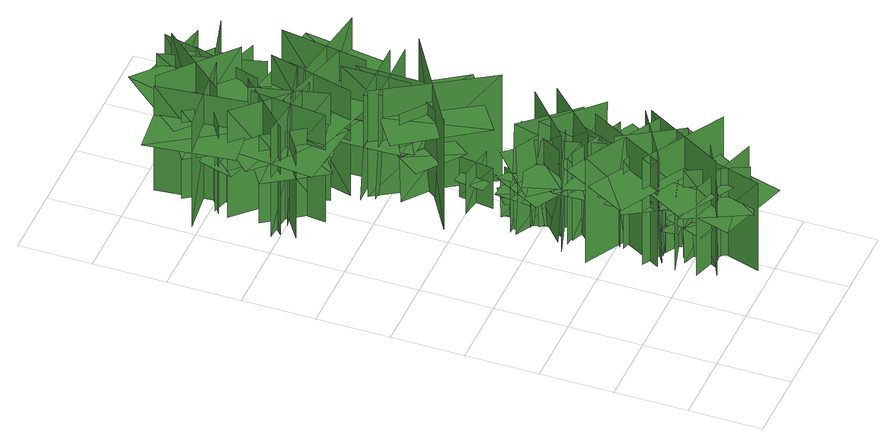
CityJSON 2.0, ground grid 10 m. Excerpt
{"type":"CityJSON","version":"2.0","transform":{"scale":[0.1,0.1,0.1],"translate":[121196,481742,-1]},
"CityObjects":{
"tree1":{"type":"SolitaryVegetationObject","geometry":[{"type":"MultiSurface","lod":"1","boundaries":[[[0,1,2]],[[0,2,3]],[[4,5,6]],[[4,6,7]],[[8,9,10]],[[8,10,11]],[[8,12,13]],[[8,13,9]]]}]},
"tree2":{"type":"SolitaryVegetationObject","geometry":[{"type":"MultiSurface","lod":"1","boundaries":[[[14,15,16]],[[14,16,17]],[[18,19,20]],[[18,20,21]],[[22,23,24]],[[22,24,25]],[[22,23,26]],[[22,26,27]]]}]},
"tree3":{"type":"SolitaryVegetationObject","geometry":[{"type":"MultiSurface","lod":"1","boundaries":[[[28,29,30]],[[28,30,31]],[[32,33,34]],[[32,34,35]],[[36,37,33]],[[36,33,32]],[[38,39,29]],[[38,29,28]],[[28,29,40]],[[28,40,41]],[[28,42,43]],[[28,43,29]]]}]},
"tree4":{"type":"SolitaryVegetationObject","geometry":[{"type":"MultiSurface","lod":"1","boundaries":[[[44,45,46]],[[44,46,47]],[[48,49,50]],[[48,50,51]],[[52,53,49]],[[52,49,48]],[[54,55,45]],[[54,45,44]],[[44,45,56]],[[44,56,57]],[[44,58,59]],[[44,59,45]]]}]},
"tree5":{"type":"SolitaryVegetationObject","geometry":[{"type":"MultiSurface","lod":"1","boundaries":[[[60,61,62]],[[60,62,63]],[[64,65,66]],[[64,66,67]],[[68,69,70]],[[68,70,71]],[[68,71,72]],[[68,72,73]]]}]},
"tree6":{"type":"SolitaryVegetationObject","geometry":[{"type":"MultiSurface","lod":"1","boundaries":[[[74,75,76]],[[74,76,77]],[[78,79,80]],[[78,80,81]],[[82,83,84]],[[82,84,85]],[[82,86,87]],[[82,87,83]]]}]},
"tree7":{"type":"SolitaryVegetationObject","geometry":[{"type":"MultiSurface","lod":"1","boundaries":[[[88,89,90]],[[88,90,91]],[[92,93,94]],[[92,94,95]],[[96,97,98]],[[96,98,99]],[[96,99,100]],[[96,100,101]]]}]},
"tree8":{"type":"SolitaryVegetationObject","geometry":[{"type":"MultiSurface","lod":"1","boundaries":[[[102,103,104]],[[102,104,105]],[[106,107,108]],[[106,108,109]],[[110,111,112]],[[110,112,113]],[[110,111,114]],[[110,114,115]]]}]},
"tree9":{"type":"SolitaryVegetationObject","geometry":[{"type":"MultiSurface","lod":"1","boundaries":[[[116,117,118]],[[116,118,119]],[[120,121,122]],[[120,122,123]],[[124,125,121]],[[124,121,120]],[[126,127,117]],[[126,117,116]],[[116,117,128]],[[116,128,129]],[[116,130,131]],[[116,131,117]]]}]},
"tree10":{"type":"SolitaryVegetationObject","geometry":[{"type":"MultiSurface","lod":"1","boundaries":[[[132,133,134]],[[132,134,135]],[[136,137,138]],[[136,138,139]],[[140,141,142]],[[140,142,143]],[[140,144,145]],[[140,145,141]]]}]},
"tree11":{"type":"SolitaryVegetationObject","geometry":[{"type":"MultiSurface","lod":"1","boundaries":[[[146,147,148]],[[146,148,149]],[[150,151,152]],[[150,152,153]],[[154,155,156]],[[154,156,157]],[[154,158,159]],[[154,159,155]]]}]},
"tree12":{"type":"SolitaryVegetationObject","geometry":[{"type":"MultiSurface","lod":"1","boundaries":[[[160,161,162]],[[160,162,163]],[[164,165,166]],[[164,166,167]],[[168,169,170]],[[168,170,171]],[[168,171,172]],[[168,172,173]]]}]},
"tree13":{"type":"SolitaryVegetationObject","geometry":[{"type":"MultiSurface","lod":"1","boundaries":[[[174,175,176]],[[174,176,177]],[[178,179,180]],[[178,180,181]],[[182,183,184]],[[182,184,185]],[[182,185,186]],[[182,186,187]]]}]},
"tree14":{"type":"SolitaryVegetationObject","geometry":[{"type":"MultiSurface","lod":"1","boundaries":[[[188,189,190]],[[188,190,191]],[[192,193,194]],[[192,194,195]],[[196,197,198]],[[196,198,199]],[[196,200,201]],[[196,201,197]]]}]},
"tree15":{"type":"SolitaryVegetationObject","geometry":[{"type":"MultiSurface","lod":"1","boundaries":[[[202,203,204]],[[202,204,205]],[[206,207,208]],[[206,208,209]],[[210,211,212]],[[210,212,213]],[[210,214,215]],[[210,215,211]]]}]},
"tree16":{"type":"SolitaryVegetationObject","geometry":[{"type":"MultiSurface","lod":"1","boundaries":[[[216,217,218]],[[216,218,219]],[[220,221,222]],[[220,222,223]],[[224,225,226]],[[224,226,227]],[[224,227,228]],[[224,228,229]]]}]},
"tree17":{"type":"SolitaryVegetationObject","geometry":[{"type":"MultiSurface","lod":"1","boundaries":[[[230,231,232]],[[230,232,233]],[[234,235,236]],[[234,236,237]],[[238,239,235]],[[238,235,234]],[[240,241,231]],[[240,231,230]],[[230,231,242]],[[230,242,243]],[[230,244,245]],[[230,245,231]]]}]},
"tree18":{"type":"SolitaryVegetationObject","geometry":[{"type":"MultiSurface","lod":"1","boundaries":[[[246,247,248]],[[246,248,249]],[[250,251,252]],[[250,252,253]],[[254,255,256]],[[254,256,257]],[[254,258,259]],[[254,259,255]]]}]},
"tree19":{"type":"SolitaryVegetationObject","geometry":[{"type":"MultiSurface","lod":"1","boundaries":[[[260,261,262]],[[260,262,263]],[[264,265,266]],[[264,266,267]],[[268,269,270]],[[268,270,271]],[[268,272,273]],[[268,273,269]]]}]},
"tree20":{"type":"SolitaryVegetationObject","geometry":[{"type":"MultiSurface","lod":"1","boundaries":[[[274,275,276]],[[274,276,277]],[[278,279,280]],[[278,280,281]],[[282,283,284]],[[282,284,285]],[[282,285,286]],[[282,286,287]]]}]},
"tree21":{"type":"SolitaryVegetationObject","geometry":[{"type":"MultiSurface","lod":"1","boundaries":[[[288,289,290]],[[288,290,291]],[[292,293,294]],[[292,294,295]],[[296,297,293]],[[296,293,292]],[[298,299,289]],[[298,289,288]],[[288,289,300]],[[288,300,301]],[[288,302,303]],[[288,303,289]]]}]},
"tree22":{"type":"SolitaryVegetationObject","geometry":[{"type":"MultiSurface","lod":"1","boundaries":[[[304,305,306]],[[304,306,307]],[[308,309,310]],[[308,310,311]],[[312,313,314]],[[312,314,315]],[[312,315,316]],[[312,316,317]]]}]},
"tree23":{"type":"SolitaryVegetationObject","geometry":[{"type":"MultiSurface","lod":"1","boundaries":[[[318,319,320]],[[318,320,321]],[[322,323,324]],[[322,324,325]],[[326,327,328]],[[326,328,329]],[[326,330,331]],[[326,331,327]]]}]},
"tree24":{"type":"SolitaryVegetationObject","geometry":[{"type":"MultiSurface","lod":"1","boundaries":[[[332,333,334]],[[332,334,335]],[[336,337,338]],[[336,338,339]],[[340,341,342]],[[340,342,343]],[[340,344,345]],[[340,345,341]]]}]},
"tree25":{"type":"SolitaryVegetationObject","geometry":[{"type":"MultiSurface","lod":"1","boundaries":[[[346,347,348]],[[346,348,349]],[[350,351,352]],[[350,352,353]],[[354,355,356]],[[354,356,357]],[[354,357,358]],[[354,358,359]]]}]},
"tree26":{"type":"SolitaryVegetationObject","geometry":[{"type":"MultiSurface","lod":"1","boundaries":[[[360,361,362]],[[360,362,363]],[[364,365,366]],[[364,366,367]],[[368,369,365]],[[368,365,364]],[[370,371,361]],[[370,361,360]],[[360,361,372]],[[360,372,373]],[[360,374,375]],[[360,375,361]]]}]},
"tree27":{"type":"SolitaryVegetationObject","geometry":[{"type":"MultiSurface","lod":"1","boundaries":[[[376,377,378]],[[376,378,379]],[[380,381,382]],[[380,382,383]],[[384,385,381]],[[384,381,380]],[[386,387,377]],[[386,377,376]],[[376,377,388]],[[376,388,389]],[[376,390,391]],[[376,391,377]]]}]},
"tree28":{"type":"SolitaryVegetationObject","geometry":[{"type":"MultiSurface","lod":"1","boundaries":[[[392,393,394]],[[392,394,395]],[[396,397,398]],[[396,398,399]],[[400,401,397]],[[400,397,396]],[[402,403,393]],[[402,393,392]],[[392,393,404]],[[392,404,405]],[[392,406,407]],[[392,407,393]]]}]},
"tree29":{"type":"SolitaryVegetationObject","geometry":[{"type":"MultiSurface","lod":"1","boundaries":[[[408,409,410]],[[408,410,411]],[[412,413,414]],[[412,414,415]],[[416,417,418]],[[416,418,419]],[[416,419,420]],[[416,420,421]]]}]},
"tree30":{"type":"SolitaryVegetationObject","geometry":[{"type":"MultiSurface","lod":"1","boundaries":[[[422,423,424]],[[422,424,425]],[[426,427,428]],[[426,428,429]],[[430,431,432]],[[430,432,433]],[[430,434,435]],[[430,435,431]]]}]},
"tree31":{"type":"SolitaryVegetationObject","geometry":[{"type":"MultiSurface","lod":"1","boundaries":[[[436,437,438]],[[436,438,439]],[[440,441,442]],[[440,442,443]],[[444,445,446]],[[444,446,447]],[[444,448,449]],[[444,449,445]]]}]},
"tree32":{"type":"SolitaryVegetationObject","geometry":[{"type":"MultiSurface","lod":"1","boundaries":[[[450,451,452]],[[450,452,453]],[[454,455,456]],[[454,456,457]],[[458,459,460]],[[458,460,461]],[[458,462,463]],[[458,463,459]]]}]},
"tree33":{"type":"SolitaryVegetationObject","geometry":[{"type":"MultiSurface","lod":"1","boundaries":[[[464,465,466]],[[464,466,467]],[[468,469,470]],[[468,470,471]],[[472,473,474]],[[472,474,475]],[[472,476,477]],[[472,477,473]]]}]},
"tree34":{"type":"SolitaryVegetationObject","geometry":[{"type":"MultiSurface","lod":"1","boundaries":[[[478,479,480]],[[478,480,481]],[[482,483,484]],[[482,484,485]],[[486,487,488]],[[486,488,489]],[[486,489,490]],[[486,490,491]]]}]},
"tree35":{"type":"SolitaryVegetationObject","geometry":[{"type":"MultiSurface","lod":"1","boundaries":[[[492,493,494]],[[492,494,495]],[[496,497,498]],[[496,498,499]],[[500,501,497]],[[500,497,496]],[[502,503,493]],[[502,493,492]],[[492,493,504]],[[492,504,505]],[[492,506,507]],[[492,507,493]]]}]},
"tree36":{"type":"SolitaryVegetationObject","geometry":[{"type":"MultiSurface","lod":"1","boundaries":[[[508,509,510]],[[508,510,511]],[[512,513,514]],[[512,514,515]],[[516,517,518]],[[516,518,519]],[[516,519,520]],[[516,520,521]]]}]},
"tree37":{"type":"SolitaryVegetationObject","geometry":[{"type":"MultiSurface","lod":"1","boundaries":[[[522,523,524]],[[522,524,525]],[[526,527,528]],[[526,528,529]],[[530,531,532]],[[530,532,533]],[[530,533,534]],[[530,534,535]]]}]},
"tree38":{"type":"SolitaryVegetationObject","geometry":[{"type":"MultiSurface","lod":"1","boundaries":[[[536,537,538]],[[536,538,539]],[[540,541,542]],[[540,542,543]],[[544,545,541]],[[544,541,540]],[[546,547,537]],[[546,537,536]],[[536,537,548]],[[536,548,549]],[[536,550,551]],[[536,551,537]]]}]},
"tree39":{"type":"SolitaryVegetationObject","geometry":[{"type":"MultiSurface","lod":"1","boundaries":[[[552,553,554]],[[552,554,555]],[[556,557,558]],[[556,558,559]],[[560,561,557]],[[560,557,556]],[[562,563,553]],[[562,553,552]],[[552,553,564]],[[552,564,565]],[[552,566,567]],[[552,567,553]]]}]},
"tree40":{"type":"SolitaryVegetationObject","geometry":[{"type":"MultiSurface","lod":"1","boundaries":[[[568,569,570]],[[568,570,571]],[[572,573,574]],[[572,574,575]],[[576,577,578]],[[576,578,579]],[[576,579,580]],[[576,580,581]]]}]},
"tree41":{"type":"SolitaryVegetationObject","geometry":[{"type":"MultiSurface","lod":"1","boundaries":[[[582,583,584]],[[582,584,585]],[[586,587,588]],[[586,588,589]],[[590,591,592]],[[590,592,593]],[[590,593,594]],[[590,594,595]]]}]},
"tree42":{"type":"SolitaryVegetationObject","geometry":[{"type":"MultiSurface","lod":"1","boundaries":[[[596,597,598]],[[596,598,599]],[[600,601,602]],[[600,602,603]],[[604,605,606]],[[604,606,607]],[[604,607,608]],[[604,608,609]]]}]},
"tree43":{"type":"SolitaryVegetationObject","geometry":[{"type":"MultiSurface","lod":"1","boundaries":[[[610,611,612]],[[610,612,613]],[[614,615,616]],[[614,616,617]],[[618,619,620]],[[618,620,621]],[[618,621,622]],[[618,622,623]]]}]},
"tree44":{"type":"SolitaryVegetationObject","geometry":[{"type":"MultiSurface","lod":"1","boundaries":[[[624,625,626]],[[624,626,627]],[[628,629,630]],[[628,630,631]],[[632,633,634]],[[632,634,635]],[[632,635,636]],[[632,636,637]]]}]},
"tree45":{"type":"SolitaryVegetationObject","geometry":[{"type":"MultiSurface","lod":"1","boundaries":[[[638,639,640]],[[638,640,641]],[[642,643,644]],[[642,644,645]],[[646,647,648]],[[646,648,649]],[[646,649,650]],[[646,650,651]]]}]},
"tree46":{"type":"SolitaryVegetationObject","geometry":[{"type":"MultiSurface","lod":"1","boundaries":[[[652,653,654]],[[652,654,655]],[[656,657,658]],[[656,658,659]],[[660,661,662]],[[660,662,663]],[[660,663,664]],[[660,664,665]]]}]},
"tree47":{"type":"SolitaryVegetationObject","geometry":[{"type":"MultiSurface","lod":"1","boundaries":[[[666,667,668]],[[666,668,669]],[[670,671,672]],[[670,672,673]],[[674,675,671]],[[674,671,670]],[[676,677,667]],[[676,667,666]],[[666,667,678]],[[666,678,679]],[[666,680,681]],[[666,681,667]]]}]},
"tree48":{"type":"SolitaryVegetationObject","geometry":[{"type":"MultiSurface","lod":"1","boundaries":[[[682,683,684]],[[682,684,685]],[[686,687,688]],[[686,688,689]],[[690,691,692]],[[690,692,693]],[[690,694,695]],[[690,695,691]]]}]},
"tree49":{"type":"SolitaryVegetationObject","geometry":[{"type":"MultiSurface","lod":"1","boundaries":[[[696,697,698]],[[696,698,699]],[[700,701,702]],[[700,702,703]],[[704,705,706]],[[704,706,707]],[[704,707,708]],[[704,708,709]]]}]},
"tree50":{"type":"SolitaryVegetationObject","geometry":[{"type":"MultiSurface","lod":"1","boundaries":[[[710,711,712]],[[710,712,713]],[[714,715,716]],[[714,716,717]],[[718,719,720]],[[718,720,721]],[[718,722,723]],[[718,723,719]]]}]}
},
"vertices":[
[216,39,11],[179,115,11],[179,115,152],[216,39,152],[237,101,11],[161,63,11],[161,63,152],[237,101,152],[237,101,106],[161,63,106],[181,21,106],[258,59,106],[217,143,106],[140,105,106],
[254,56,10],[153,87,10],[153,87,151],[254,56,151],[220,120,10],[190,19,10],[190,19,151],[220,120,151],[255,60,104],[154,90,104],[139,40,104],[240,9,104],[167,131,104],[268,101,104],
[169,111,67],[225,90,67],[235,119,67],[180,140,67],[206,129,67],[185,73,67],[189,72,121],[209,128,121],[209,128,12],[189,72,12],[168,109,12],[224,88,12],[225,90,121],[169,111,121],[158,83,67],[214,62,67],
[170,141,52],[212,147,52],[209,169,52],[167,163,52],[187,165,52],[193,123,52],[195,123,91],[189,165,91],[189,165,13],[195,123,13],[170,139,13],[212,145,13],[212,147,91],[170,141,91],[173,119,52],[215,125,52],
[233,167,10],[126,226,10],[126,226,180],[233,167,180],[211,245,10],[152,139,10],[152,139,180],[211,245,180],[211,245,132],[158,275,132],[99,168,132],[152,139,132],[205,109,132],[264,216,132],
[205,130,13],[184,163,13],[184,163,76],[205,130,76],[211,159,13],[179,139,13],[179,139,76],[211,159,76],[211,159,56],[179,139,56],[190,121,56],[222,141,56],[200,176,56],[168,156,56],
[220,80,12],[191,185,12],[191,185,120],[220,80,120],[255,144,12],[255,144,120],[151,115,120],[151,115,12],[218,89,92],[252,101,92],[226,181,92],[191,170,92],[157,159,92],[183,78,92],
[176,70,10],[241,182,10],[241,182,182],[176,70,182],[261,93,10],[149,158,10],[149,158,182],[261,93,182],[179,68,125],[244,180,125],[188,212,125],[123,100,125],[289,153,125],[225,42,125],
[157,139,97],[236,188,97],[211,230,97],[131,180,97],[170,203,97],[220,123,97],[224,126,183],[175,206,183],[175,206,11],[224,126,11],[159,136,11],[238,185,11],[236,188,183],[157,139,183],[182,99,97],[261,148,97],
[98,565,11],[50,635,11],[50,635,153],[98,565,153],[110,629,11],[39,581,11],[39,581,153],[110,629,153],[110,629,107],[39,581,107],[65,542,107],[136,590,107],[84,668,107],[13,620,107],
[232,183,12],[169,205,12],[169,205,123],[232,183,123],[210,229,12],[188,166,12],[188,166,123],[210,229,123],[210,229,87],[188,166,87],[222,154,87],[244,217,87],[175,240,87],[154,178,87],
[185,274,12],[189,196,12],[189,196,120],[185,274,120],[150,235,12],[228,240,12],[228,240,120],[150,235,120],[150,235,90],[152,197,90],[230,201,90],[228,240,90],[225,278,90],[148,274,90],
[168,196,12],[230,242,12],[230,242,120],[168,196,120],[219,188,12],[173,251,12],[173,251,120],[219,188,120],[219,188,90],[250,211,90],[204,273,90],[173,251,90],[142,228,90],[187,165,90],
[194,136,11],[216,218,11],[216,218,153],[194,136,153],[250,168,11],[168,191,11],[168,191,153],[250,168,153],[250,168,107],[168,191,107],[156,146,107],[238,123,107],[263,213,107],[180,236,107],
[93,662,11],[82,558,11],[82,558,184],[93,662,184],[31,611,11],[135,600,11],[135,600,184],[31,611,184],[31,611,128],[135,600,128],[141,657,128],[37,668,128],[25,554,128],[129,544,128],
[166,320,12],[195,224,12],[195,224,151],[166,320,151],[134,261,12],[230,290,12],[230,290,151],[134,261,151],[134,261,112],[148,214,112],[244,242,112],[230,290,112],[215,338,112],[120,309,112],
[156,271,84],[193,338,84],[158,357,84],[121,290,84],[140,322,84],[207,285,84],[210,289,154],[143,326,154],[143,326,13],[210,289,13],[159,270,13],[196,337,13],[193,338,154],[156,271,154],[190,253,84],[227,320,84],
[159,256,12],[237,222,12],[237,222,154],[159,256,154],[184,195,12],[217,274,12],[217,274,154],[184,195,154],[184,195,108],[217,274,108],[174,292,108],[141,213,108],[227,177,108],[260,256,108],
[146,334,12],[194,329,12],[194,329,91],[146,334,91],[170,306,12],[174,353,12],[174,353,91],[170,306,91],[170,306,65],[174,353,65],[148,356,65],[144,308,65],[196,304,65],[200,351,65],
[212,162,12],[215,239,12],[215,239,120],[212,162,120],[250,197,12],[173,200,12],[173,200,120],[250,197,120],[250,197,89],[252,235,89],[174,239,89],[173,200,89],[171,162,89],[248,158,89],
[220,330,99],[151,268,99],[183,232,99],[253,294,99],[218,265,99],[156,335,99],[152,331,184],[214,262,184],[214,262,13],[152,331,13],[218,333,13],[148,271,13],[151,268,184],[220,330,184],[189,365,99],[119,303,99],
[196,206,12],[209,305,12],[209,305,150],[196,206,150],[249,246,12],[150,259,12],[150,259,150],[249,246,150],[249,246,111],[256,295,111],[157,309,111],[150,259,111],[144,210,111],[242,197,111],
[40,602,10],[115,675,10],[115,675,183],[40,602,183],[121,602,10],[47,676,10],[47,676,183],[121,602,183],[121,602,127],[47,676,127],[7,636,127],[80,562,127],[161,641,127],[88,716,127],
[188,337,14],[185,290,14],[185,290,93],[188,337,93],[161,313,14],[208,310,14],[208,310,93],[161,313,93],[161,313,67],[208,310,67],[210,336,67],[163,339,67],[159,287,67],[207,284,67],
[244,238,12],[167,232,12],[167,232,120],[244,238,120],[205,272,12],[211,195,12],[211,195,120],[205,272,120],[205,272,90],[167,269,90],[173,192,90],[211,195,90],[250,198,90],[244,275,90],
[167,356,46],[188,329,46],[202,339,47],[181,366,47],[191,353,46],[164,333,46],[165,331,78],[192,351,78],[192,351,15],[165,331,15],[166,355,15],[187,328,15],[188,329,78],[167,356,78],[154,345,47],[174,318,47],
[181,319,46],[188,353,46],[171,356,47],[164,323,47],[168,339,46],[201,332,46],[202,334,78],[169,341,78],[169,341,15],[202,334,15],[183,319,15],[190,352,15],[188,353,78],[181,319,78],[198,316,47],[205,349,47],
[236,307,98],[170,240,98],[205,206,99],[270,273,99],[238,242,98],[171,308,98],[167,304,184],[234,238,184],[234,238,13],[167,304,13],[233,309,13],[168,243,13],[170,240,184],[236,307,184],[202,340,99],[137,273,99],
[14,711,10],[135,725,10],[135,725,179],[14,711,179],[77,660,10],[64,781,10],[64,781,179],[77,660,179],[77,660,132],[138,667,132],[124,788,132],[64,781,132],[3,774,132],[17,653,132],
[115,676,12],[51,694,12],[51,694,122],[115,676,122],[89,721,12],[72,657,12],[72,657,122],[89,721,122],[89,721,86],[72,657,86],[106,647,86],[124,711,86],[55,731,86],[37,667,86],
[98,668,12],[123,567,12],[123,567,185],[98,668,185],[57,599,12],[158,625,12],[158,625,185],[57,599,185],[57,599,128],[158,625,128],[144,680,128],[43,654,128],[71,544,128],[172,569,128],
[126,661,13],[99,600,13],[99,600,123],[126,661,123],[79,642,13],[140,615,13],[140,615,123],[79,642,123],[79,642,87],[140,615,87],[154,649,87],[93,675,87],[64,609,87],[125,582,87],
[107,672,11],[60,743,11],[60,743,153],[107,672,153],[120,736,11],[49,689,11],[49,689,153],[120,736,153],[120,736,107],[49,689,107],[75,650,107],[146,697,107],[94,775,107],[23,728,107],
[185,418,15],[178,370,15],[178,370,80],[185,418,80],[157,398,15],[206,390,15],[206,390,80],[157,398,80],[163,397,56],[160,377,56],[194,371,56],[197,391,56],[200,412,56],[166,417,56],
[150,485,85],[211,438,85],[235,470,85],[174,516,85],[202,493,85],[156,432,85],[160,429,155],[206,490,155],[206,490,15],[160,429,15],[148,482,15],[209,436,15],[211,438,155],[150,485,155],[127,454,85],[187,408,85],
[147,526,12],[237,381,12],[237,381,183],[147,526,183],[121,414,12],[121,414,183],[266,504,183],[266,504,12],[154,513,138],[107,481,138],[183,371,138],[230,403,138],[276,435,138],[201,545,138],
[140,547,13],[171,665,13],[171,665,182],[140,547,182],[210,588,13],[93,619,13],[93,619,182],[210,588,182],[210,588,135],[226,646,135],[108,678,135],[93,619,135],[77,560,135],[195,529,135],
[228,528,101],[134,527,101],[135,478,101],[228,479,101],[183,481,101],[182,574,101],[177,574,186],[178,481,186],[178,481,15],[177,574,15],[227,532,15],[134,531,15],[134,527,186],[228,528,186],[227,575,101],[134,574,101],
[236,511,100],[142,510,100],[142,462,101],[236,462,101],[191,464,100],[191,557,100],[185,557,186],[185,464,186],[185,464,15],[185,557,15],[236,514,15],[142,514,15],[142,510,186],[236,511,186],[235,558,101],[142,558,101],
[81,786,12],[173,706,12],[173,706,181],[81,786,181],[86,705,12],[166,797,12],[166,797,181],[86,705,181],[86,705,134],[132,665,134],[212,757,134],[166,797,134],[120,837,134],[40,745,134],
[156,678,13],[186,772,13],[186,772,151],[156,678,151],[215,707,13],[120,738,13],[120,738,151],[215,707,151],[215,707,113],[230,755,113],[135,785,113],[120,738,113],[105,690,113],[199,660,113],
[185,745,15],[127,797,15],[127,797,122],[185,745,122],[183,796,15],[130,739,15],[130,739,122],[183,796,122],[183,796,92],[154,822,92],[102,765,92],[130,739,92],[159,713,92],[211,770,92],
[154,615,14],[274,597,14],[274,597,183],[154,615,183],[202,550,14],[220,670,14],[220,670,183],[202,550,183],[202,550,135],[262,541,135],[280,661,135],[220,670,135],[160,679,135],[142,559,135],
[108,725,13],[243,761,13],[243,761,153],[108,725,153],[190,678,13],[190,678,153],[154,813,153],[154,813,13],[120,728,116],[134,683,116],[238,716,116],[225,760,116],[211,805,116],[106,772,116],
[207,795,15],[137,762,15],[137,762,123],[207,795,123],[159,813,15],[191,742,15],[191,742,123],[159,813,123],[159,813,93],[123,796,93],[156,726,93],[191,742,93],[226,759,93],[194,829,93],
[191,760,16],[182,717,16],[182,717,77],[191,760,77],[166,744,16],[209,735,16],[209,735,77],[166,744,77],[166,744,60],[161,723,60],[205,713,60],[209,735,60],[214,757,60],[171,766,60],
[200,762,55],[172,729,55],[189,715,55],[217,747,55],[203,732,55],[170,760,55],[169,758,94],[201,730,94],[201,730,16],[169,758,16],[199,763,16],[171,731,16],[172,729,94],[200,762,94],[184,776,55],[156,743,55],
[155,784,16],[193,785,16],[193,785,79],[155,784,79],[176,764,16],[175,802,16],[175,802,79],[176,764,79],[176,764,59],[175,802,59],[155,801,59],[155,763,59],[197,764,59],[196,802,59],
[216,802,15],[193,752,15],[193,752,92],[216,802,92],[181,789,15],[232,767,15],[232,767,92],[181,789,92],[181,789,70],[170,764,70],[220,741,70],[232,767,70],[243,792,70],[192,815,70],
[186,809,11],[250,794,11],[250,794,122],[186,809,122],[213,766,11],[228,830,11],[228,830,122],[213,766,122],[213,766,86],[228,830,86],[193,839,86],[177,774,86],[248,757,86],[263,822,86]
]}
